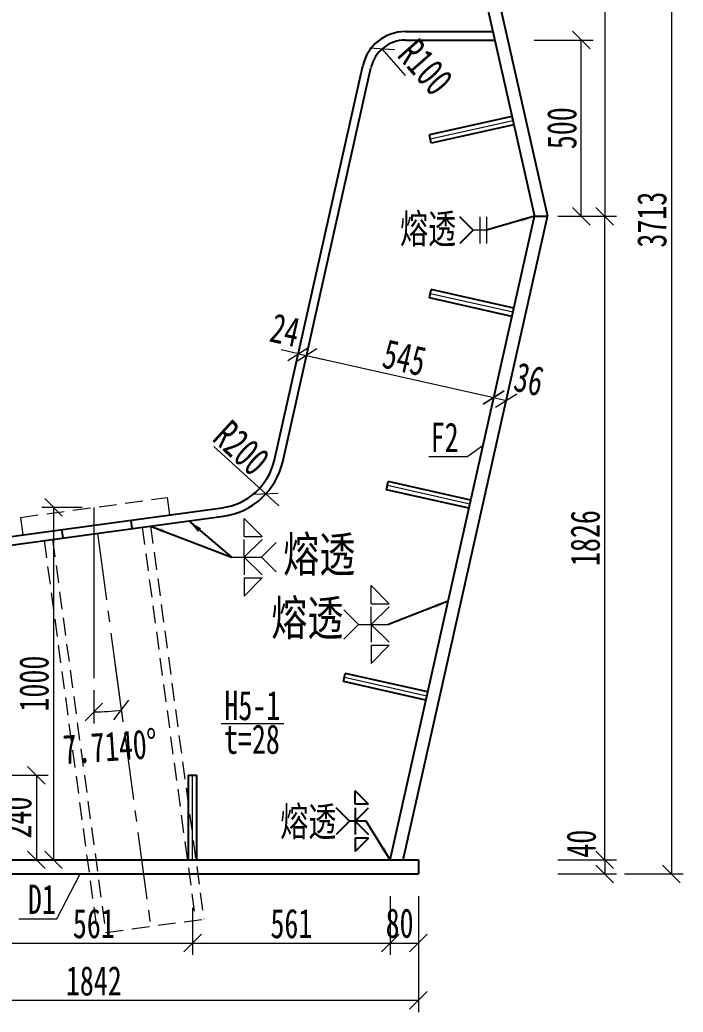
# Model space of a CAD drawing. Header units: millimetres. Extents: x -411717 to -116098, y 0 to 693159.
# Drawn here: x -162870 to -160988, y 310039 to 312855 of the extents above; entities that cross this region are included whole.
import ezdxf
from ezdxf.enums import TextEntityAlignment as Align

# ---------------------------------------------------------------- set-up
doc = ezdxf.new("R2010")
doc.units = ezdxf.units.MM
doc.header["$LTSCALE"] = 2
doc.header["$PDMODE"] = 3
doc.header["$PDSIZE"] = -10
doc.linetypes.add('CENTER2', pattern=[28.575, 19.05, -3.175, 3.175, -3.175])
doc.linetypes.add('DASHED', pattern=[0.75, 0.5, -0.25])
doc.layers.get('Defpoints').update_dxf_attribs({"color": 8, "lineweight": 9})
for name, color, linetype, lineweight in [('中心线', 7, 'CENTER2', 15), ('吊杆', 8, 'DASHED', 9), ('标注', 4, 'Continuous', 13), ('横隔板', 6, 'Continuous', 25), ('细实线', 4, 'Continuous', 15), ('钢板粗线', 1, 'Continuous', 25)]:
    doc.layers.add(name, color=color, linetype=linetype, lineweight=lineweight)
doc.layers.add('焊缝', color=7, linetype='Continuous')
doc.styles.add('111', font='仿宋_GB2312.ttf', dxfattribs={"width": 0.7})
doc.styles.add('SMEDI', font='仿宋_GB2312.ttf', dxfattribs={"width": 0.75})
doc.styles.get("Standard").update_dxf_attribs({"font": '仿宋_GB2312.ttf'})
doc.dimstyles.new('200', dxfattribs={"dimscale": 0, "dimtxt": 2.5, "dimasz": 1.5, "dimexe": 1, "dimexo": 1, "dimgap": 0.4, "dimtad": 1, "dimdec": 0, "dimdsep": 46, "dimtxsty": '111', "dimblk": 'OBLIQUE', "dimcen": 0, "dimclrd": 256, "dimclre": 256, "dimclrt": 256, "dimadec": 1, "dimazin": 2, "dimtfac": 1, "dimtdec": 0, "dimtmove": 2, "dimatfit": 3, "dimfxl": 4, "dimfxlon": 1, "dimtolj": 1, "dimlwd": -1, "dimlwe": -1, "dimarcsym": 0})
doc.dimstyles.new('MSteel_1.0_1.0', dxfattribs={"dimtxt": 3, "dimasz": 1.2, "dimexe": 1, "dimexo": 1, "dimgap": 1, "dimtad": 3, "dimtoh": 1, "dimdec": 0, "dimzin": 0, "dimdsep": 46, "dimtxsty": 'Standard', "dimblk": 'ARCHTICK', "dimcen": 0.09, "dimclrd": 3, "dimclre": 3, "dimadec": 0, "dimazin": 0, "dimtfac": 1, "dimtdec": 4, "dimtofl": 0, "dimtmove": 0, "dimatfit": 3, "dimfxl": 1, "dimtolj": 1, "dimtzin": 0, "dimarcsym": 0})

# ---------------------------------------------------------------- blocks, each defined once
blk = doc.blocks.new('_Oblique')
at = {"color": 0, "linetype": 'ByBlock', "lineweight": -2}
blk.add_line((-0.5, -0.5), (0.5, 0.5), dxfattribs=at)
blk = doc.blocks.new('*D1325')
at = {"layer": 'Defpoints', "color": 0, "transparency": 16777216}
for p in [(-162660, 311471.7), (-162660, 311471.7), (-162607.6, 311084.9), (-162660, 310986.7), (-162633.9, 310892)]:
    blk.add_point(p, dxfattribs=at)
at = {"layer": '标注', "transparency": 16777216}
for p, q in [((-162600, 311028.8), (-162577.6, 310863.6)), ((-162660, 310953.3), (-162660, 310858.1))]:
    blk.add_line(p, q, dxfattribs=at)
blk.add_arc((-162660, 311471.7), 580.3, 270, 277.714, dxfattribs=at)
at = {"layer": '标注', "transparency": 16777216, "xscale": 49.99999999999987, "yscale": 49.99999999999987, "zscale": 49.99999999999987}
for p, rotation in [((-162582.1, 310896.7), 7.713999999990264), ((-162660, 310891.4), 180.0000000000006)]:
    blk.add_blockref('_Oblique', p, dxfattribs=dict(at, rotation=rotation))
at = {"layer": '标注', "transparency": 16777216, "insert": (-162614.2, 310792.9), "char_height": 83.333, "attachment_point": 5, "rotation": 3.857, "style": '111'}
blk.add_mtext('\\A1;7.7140%%D', dxfattribs=at)
blk = doc.blocks.new('240-24')
at = {"layer": 'Defpoints'}
for p, q in [((0, 0), (-232.8, -58.2)), ((-2.9, 11.6), (2.9, -11.6))]:
    blk.add_line(p, q, dxfattribs=at)
at = {"layer": '钢板粗线'}
for p, q in [((-2.9, 11.6), (-235.7, -46.6)), ((2.9, -11.6), (-229.9, -69.9)), ((-235.7, -46.6), (-229.9, -69.9))]:
    blk.add_line(p, q, dxfattribs=at)
blk = doc.blocks.new('*D1373')
at = {"layer": 'Defpoints', "color": 0, "transparency": 16777216}
for p in [(-161410, 314797.8), (-161410, 312855.4), (-163910, 312485.7)]:
    blk.add_point(p, dxfattribs=at)
at = {"layer": '标注', "transparency": 16777216}
for p, q in [((-163910, 314664.4), (-163910, 314831.1)), ((-161410, 314664.4), (-161410, 314831.1)), ((-163910, 314797.8), (-161410, 314797.8))]:
    blk.add_line(p, q, dxfattribs=at)
at = {"layer": '标注', "transparency": 16777216, "xscale": 49.99999999999987, "yscale": 49.99999999999987, "zscale": 49.99999999999987, "rotation": 180}
blk.add_blockref('_Oblique', (-163910, 314797.8), dxfattribs=at)
at = {"layer": '标注', "transparency": 16777216, "xscale": 49.99999999999987, "yscale": 49.99999999999987, "zscale": 49.99999999999987}
blk.add_blockref('_Oblique', (-161410, 314797.8), dxfattribs=at)
at = {"layer": '标注', "transparency": 16777216, "insert": (-162660, 314852.8), "char_height": 83.33, "attachment_point": 5, "style": '111'}
blk.add_mtext('\\A1;2500', dxfattribs=at)
blk = doc.blocks.new('*D1383')
at = {"layer": 'Defpoints', "color": 0, "transparency": 16777216}
for p in [(-162940.3, 310368.7), (-162379.7, 310368.7), (-162379.7, 310235.4)]:
    blk.add_point(p, dxfattribs=at)
at = {"layer": '标注', "transparency": 16777216}
for p, q in [((-162940.3, 310335.4), (-162940.3, 310202)), ((-162379.7, 310335.4), (-162379.7, 310202)), ((-162940.3, 310235.4), (-162379.7, 310235.4))]:
    blk.add_line(p, q, dxfattribs=at)
at = {"layer": '标注', "transparency": 16777216, "xscale": 49.99999999999987, "yscale": 49.99999999999987, "zscale": 49.99999999999987, "rotation": 180}
blk.add_blockref('_Oblique', (-162940.3, 310235.4), dxfattribs=at)
at = {"layer": '标注', "transparency": 16777216, "xscale": 49.99999999999987, "yscale": 49.99999999999987, "zscale": 49.99999999999987}
blk.add_blockref('_Oblique', (-162379.7, 310235.4), dxfattribs=at)
at = {"layer": '标注', "transparency": 16777216, "insert": (-162660, 310290.4), "char_height": 83.33, "attachment_point": 5, "style": '111'}
blk.add_mtext('\\A1;561', dxfattribs=at)
blk = doc.blocks.new('*D1384')
at = {"layer": 'Defpoints', "color": 0, "transparency": 16777216}
for p in [(-161819, 310471.7), (-162379.7, 310368.7), (-161819, 310235.4)]:
    blk.add_point(p, dxfattribs=at)
at = {"layer": '标注', "transparency": 16777216}
for p, q in [((-161819, 310368.7), (-161819, 310202)), ((-162379.7, 310335.4), (-162379.7, 310202)), ((-162379.7, 310235.4), (-161819, 310235.4))]:
    blk.add_line(p, q, dxfattribs=at)
at = {"layer": '标注', "transparency": 16777216, "xscale": 49.99999999999987, "yscale": 49.99999999999987, "zscale": 49.99999999999987, "rotation": 180}
blk.add_blockref('_Oblique', (-162379.7, 310235.4), dxfattribs=at)
at = {"layer": '标注', "transparency": 16777216, "xscale": 49.99999999999987, "yscale": 49.99999999999987, "zscale": 49.99999999999987}
blk.add_blockref('_Oblique', (-161819, 310235.4), dxfattribs=at)
at = {"layer": '标注', "transparency": 16777216, "insert": (-162099.4, 310290.4), "char_height": 83.33, "attachment_point": 5, "style": '111'}
blk.add_mtext('\\A1;561', dxfattribs=at)
blk = doc.blocks.new('*D1385')
at = {"layer": 'Defpoints', "color": 0, "transparency": 16777216}
for p in [(-161819, 310471.7), (-161739, 310471.7), (-161739, 310235.4)]:
    blk.add_point(p, dxfattribs=at)
at = {"layer": '标注', "transparency": 16777216}
for p, q in [((-161819, 310368.7), (-161819, 310202)), ((-161739, 310368.7), (-161739, 310202)), ((-161819, 310235.4), (-161739, 310235.4))]:
    blk.add_line(p, q, dxfattribs=at)
at = {"layer": '标注', "transparency": 16777216, "xscale": 49.99999999999987, "yscale": 49.99999999999987, "zscale": 49.99999999999987, "rotation": 180}
blk.add_blockref('_Oblique', (-161819, 310235.4), dxfattribs=at)
at = {"layer": '标注', "transparency": 16777216, "xscale": 49.99999999999987, "yscale": 49.99999999999987, "zscale": 49.99999999999987}
blk.add_blockref('_Oblique', (-161739, 310235.4), dxfattribs=at)
at = {"layer": '标注', "transparency": 16777216, "insert": (-161792.4, 310291.6), "char_height": 83.33, "attachment_point": 5, "style": '111'}
blk.add_mtext('\\A1;80', dxfattribs=at)
blk = doc.blocks.new('*D1386')
at = {"layer": 'Defpoints', "color": 0, "transparency": 16777216}
for p in [(-163580.9, 310431.7), (-161739, 310431.7), (-163580.9, 310072.8)]:
    blk.add_point(p, dxfattribs=at)
at = {"layer": '标注', "transparency": 16777216}
for p, q in [((-163580.9, 310206.1), (-163580.9, 310039.4)), ((-161739, 310206.1), (-161739, 310039.4)), ((-161739, 310072.8), (-163580.9, 310072.8))]:
    blk.add_line(p, q, dxfattribs=at)
at = {"layer": '标注', "transparency": 16777216, "xscale": 49.99999999999987, "yscale": 49.99999999999987, "zscale": 49.99999999999987, "rotation": 180}
blk.add_blockref('_Oblique', (-163580.9, 310072.8), dxfattribs=at)
at = {"layer": '标注', "transparency": 16777216, "xscale": 49.99999999999987, "yscale": 49.99999999999987, "zscale": 49.99999999999987}
blk.add_blockref('_Oblique', (-161739, 310072.8), dxfattribs=at)
at = {"layer": '标注', "transparency": 16777216, "insert": (-162660, 310127.8), "char_height": 83.33, "attachment_point": 5, "style": '111'}
blk.add_mtext('\\A1;1842', dxfattribs=at)
blk = doc.blocks.new('_ArchTick')
at = {"color": 0, "linetype": 'ByBlock', "const_width": 0.15}
blk.add_lwpolyline([(-0.5, -0.5), (0.5, 0.5)], dxfattribs=at)
blk = doc.blocks.new('*D1392')
at = {"layer": 'Defpoints', "color": 0, "transparency": 16777216}
for p in [(-161842.2, 312772.6), (-161776, 312697.7)]:
    blk.add_point(p, dxfattribs=at)
at = {"layer": '标注', "transparency": 16777216}
blk.add_line((-161776, 312697.7), (-161842.2, 312772.6), dxfattribs=at)
at = {"layer": '标注', "transparency": 16777216, "xscale": 50.00000221247003, "yscale": 50.00000221247003, "zscale": 50.00000221247003, "rotation": 131.4461473683634}
blk.add_blockref('_Oblique', (-161842.2, 312772.6), dxfattribs=at)
at = {"layer": '标注', "transparency": 16777216, "insert": (-161719.2, 312720.8), "char_height": 83.33, "attachment_point": 5, "rotation": 311.4461, "style": '111'}
blk.add_mtext('\\A1;R100', dxfattribs=at)
blk = doc.blocks.new('*D1398')
at = {"layer": 'Defpoints', "color": 0, "transparency": 16777216}
for p in [(-161699, 314104.7), (-161699, 312297.7), (-161210.4, 312297.7)]:
    blk.add_point(p, dxfattribs=at)
at = {"layer": '标注', "transparency": 16777216}
for p, q in [((-161343.7, 314104.7), (-161177, 314104.7)), ((-161210.4, 314104.7), (-161210.4, 312297.7)), ((-161343.7, 312297.7), (-161177, 312297.7))]:
    blk.add_line(p, q, dxfattribs=at)
at = {"layer": '标注', "transparency": 16777216, "xscale": 50.00000221247003, "yscale": 50.00000221247003, "zscale": 50.00000221247003}
for p, rotation in [((-161210.4, 314104.7), 90), ((-161210.4, 312297.7), 270)]:
    blk.add_blockref('_Oblique', p, dxfattribs=dict(at, rotation=rotation))
at = {"layer": '标注', "transparency": 16777216, "insert": (-161265.4, 313201.2), "char_height": 83.33, "attachment_point": 5, "rotation": 90, "style": '111'}
blk.add_mtext('\\A1;1807', dxfattribs=at)
blk = doc.blocks.new('*D1393')
at = {"layer": 'Defpoints', "color": 0, "transparency": 16777216}
for p in [(-161699, 314144.7), (-161798.1, 310431.7), (-161021.2, 310431.7)]:
    blk.add_point(p, dxfattribs=at)
at = {"layer": '标注', "transparency": 16777216}
for p, q in [((-161154.5, 314144.7), (-160987.8, 314144.7)), ((-161021.2, 314144.7), (-161021.2, 310431.7)), ((-161154.5, 310431.7), (-160987.8, 310431.7))]:
    blk.add_line(p, q, dxfattribs=at)
at = {"layer": '标注', "transparency": 16777216, "xscale": 50.00000221247003, "yscale": 50.00000221247003, "zscale": 50.00000221247003}
for p, rotation in [((-161021.2, 314144.7), 90), ((-161021.2, 310431.7), 270)]:
    blk.add_blockref('_Oblique', p, dxfattribs=dict(at, rotation=rotation))
at = {"layer": '标注', "transparency": 16777216, "insert": (-161076.2, 312288.2), "char_height": 83.33, "attachment_point": 5, "rotation": 90, "style": '111'}
blk.add_mtext('\\A1;3713', dxfattribs=at)
blk = doc.blocks.new('*D1394')
at = {"layer": 'Defpoints', "color": 0, "transparency": 16777216}
for p in [(-161699, 310471.7), (-161699, 310431.7), (-161210.4, 310431.7)]:
    blk.add_point(p, dxfattribs=at)
at = {"layer": '标注', "transparency": 16777216}
for p, q in [((-161343.7, 310471.7), (-161177, 310471.7)), ((-161210.4, 310471.7), (-161210.4, 310431.7)), ((-161343.7, 310431.7), (-161177, 310431.7))]:
    blk.add_line(p, q, dxfattribs=at)
at = {"layer": '标注', "transparency": 16777216, "xscale": 50.00000221247003, "yscale": 50.00000221247003, "zscale": 50.00000221247003}
for p, rotation in [((-161210.4, 310471.7), 90), ((-161210.4, 310431.7), 270)]:
    blk.add_blockref('_Oblique', p, dxfattribs=dict(at, rotation=rotation))
at = {"layer": '标注', "transparency": 16777216, "insert": (-161276.7, 310517.4), "char_height": 83.33, "attachment_point": 5, "rotation": 90, "style": '111'}
blk.add_mtext('\\A1;40', dxfattribs=at)
blk = doc.blocks.new('*D1395')
at = {"layer": 'Defpoints', "color": 0, "transparency": 16777216}
for p in [(-161699, 312297.7), (-161210.4, 312297.7), (-161699, 310471.7)]:
    blk.add_point(p, dxfattribs=at)
at = {"layer": '标注', "transparency": 16777216}
for p, q in [((-161343.7, 312297.7), (-161177, 312297.7)), ((-161210.4, 310471.7), (-161210.4, 312297.7)), ((-161343.7, 310471.7), (-161177, 310471.7))]:
    blk.add_line(p, q, dxfattribs=at)
at = {"layer": '标注', "transparency": 16777216, "xscale": 50.00000221247003, "yscale": 50.00000221247003, "zscale": 50.00000221247003}
for p, rotation in [((-161210.4, 312297.7), 90), ((-161210.4, 310471.7), 270)]:
    blk.add_blockref('_Oblique', p, dxfattribs=dict(at, rotation=rotation))
at = {"layer": '标注', "transparency": 16777216, "insert": (-161265.4, 311384.7), "char_height": 83.33, "attachment_point": 5, "rotation": 90, "style": '111'}
blk.add_mtext('\\A1;1826', dxfattribs=at)
blk = doc.blocks.new('*D1396')
at = {"layer": 'Defpoints', "color": 0, "transparency": 16777216}
for p in [(-161485.4, 312797.7), (-161276.8, 312797.7), (-161373.1, 312297.7)]:
    blk.add_point(p, dxfattribs=at)
at = {"layer": '标注', "transparency": 16777216}
for p, q in [((-161410.1, 312797.7), (-161243.4, 312797.7)), ((-161276.8, 312297.7), (-161276.8, 312797.7)), ((-161339.7, 312297.7), (-161243.4, 312297.7))]:
    blk.add_line(p, q, dxfattribs=at)
at = {"layer": '标注', "transparency": 16777216, "xscale": 50.00000221247003, "yscale": 50.00000221247003, "zscale": 50.00000221247003}
for p, rotation in [((-161276.8, 312797.7), 90), ((-161276.8, 312297.7), 270)]:
    blk.add_blockref('_Oblique', p, dxfattribs=dict(at, rotation=rotation))
at = {"layer": '标注', "transparency": 16777216, "insert": (-161331.8, 312547.7), "char_height": 83.33, "attachment_point": 5, "rotation": 90, "style": '111'}
blk.add_mtext('\\A1;500', dxfattribs=at)
blk = doc.blocks.new('*D1412')
at = {"layer": 'Defpoints', "color": 0, "transparency": 16777216}
for p in [(-162056.7, 311902.4), (-162087.8, 311873.2), (-162064.4, 311867.9)]:
    blk.add_point(p, dxfattribs=at)
at = {"layer": '标注', "transparency": 16777216}
for p, q in [((-162080.5, 311905.7), (-162072.8, 311940.2)), ((-162057.1, 311900.4), (-162049.4, 311935)), ((-162080.1, 311907.7), (-162128.9, 311918.6)), ((-162080.1, 311907.7), (-162056.7, 311902.4)), ((-162056.7, 311902.4), (-162007.9, 311891.5))]:
    blk.add_line(p, q, dxfattribs=at)
at = {"layer": '标注', "transparency": 16777216, "xscale": 50.00000221247003, "yscale": 50.00000221247003, "zscale": 50.00000221247003}
for p, rotation in [((-162080.1, 311907.7), 347.372410023269), ((-162056.7, 311902.4), 167.372410023269)]:
    blk.add_blockref('_Oblique', p, dxfattribs=dict(at, rotation=rotation))
at = {"layer": '标注', "transparency": 16777216, "insert": (-162117.3, 311975.3), "char_height": 83.33, "attachment_point": 5, "rotation": 347.3724, "style": '111'}
blk.add_mtext('\\A1;24', dxfattribs=at)
blk = doc.blocks.new('*D1413')
at = {"layer": 'Defpoints', "color": 0, "transparency": 16777216}
for p in [(-162064.4, 311867.9), (-161525.2, 311783.4), (-161532.9, 311748.8)]:
    blk.add_point(p, dxfattribs=at)
at = {"layer": '标注', "transparency": 16777216}
for p, q in [((-162057.1, 311900.4), (-162049.4, 311935)), ((-162056.7, 311902.4), (-161525.2, 311783.4)), ((-161525.6, 311781.4), (-161517.9, 311815.9))]:
    blk.add_line(p, q, dxfattribs=at)
at = {"layer": '标注', "transparency": 16777216, "xscale": 50.00000221247003, "yscale": 50.00000221247003, "zscale": 50.00000221247003}
for p, rotation in [((-162056.7, 311902.4), 167.3724100232711), ((-161525.2, 311783.4), 347.3724100232711)]:
    blk.add_blockref('_Oblique', p, dxfattribs=dict(at, rotation=rotation))
at = {"layer": '标注', "transparency": 16777216, "insert": (-161778.9, 311896.6), "char_height": 83.33, "attachment_point": 5, "rotation": 347.3724, "style": '111'}
blk.add_mtext('\\A1;545', dxfattribs=at)
blk = doc.blocks.new('*D1414')
at = {"layer": 'Defpoints', "color": 0, "transparency": 16777216}
for p in [(-161490, 311775.5), (-161532.9, 311748.8), (-161497.8, 311741)]:
    blk.add_point(p, dxfattribs=at)
at = {"layer": '标注', "transparency": 16777216}
for p, q in [((-161525.6, 311781.4), (-161517.9, 311815.9)), ((-161490.5, 311773.5), (-161482.8, 311808)), ((-161525.2, 311783.4), (-161490, 311775.5))]:
    blk.add_line(p, q, dxfattribs=at)
at = {"layer": '标注', "transparency": 16777216, "xscale": 50.00000221247003, "yscale": 50.00000221247003, "zscale": 50.00000221247003}
for p, rotation in [((-161525.2, 311783.4), 167.3724110853861), ((-161490, 311775.5), 347.372411085386)]:
    blk.add_blockref('_Oblique', p, dxfattribs=dict(at, rotation=rotation))
at = {"layer": '标注', "transparency": 16777216, "insert": (-161425.3, 311835.4), "char_height": 83.33, "attachment_point": 5, "rotation": 347.3724, "style": '111'}
blk.add_mtext('\\A1;36', dxfattribs=at)
blk = doc.blocks.new('*D1416')
at = {"layer": 'Defpoints', "color": 0, "transparency": 16777216}
for p in [(-162319.3, 311645), (-162171.9, 311509.8)]:
    blk.add_point(p, dxfattribs=at)
at = {"layer": '标注', "transparency": 16777216}
for p, q in [((-162319.3, 311645), (-162171.9, 311509.8)), ((-162171.9, 311509.8), (-162135, 311476))]:
    blk.add_line(p, q, dxfattribs=at)
at = {"layer": '标注', "transparency": 16777216, "xscale": 50.00000221247003, "yscale": 50.00000221247003, "zscale": 50.00000221247003, "rotation": 137.4810574437616}
blk.add_blockref('_Oblique', (-162171.9, 311509.8), dxfattribs=at)
at = {"layer": '标注', "transparency": 16777216, "insert": (-162241.1, 311640.4), "char_height": 83.33, "attachment_point": 5, "rotation": 317.4811, "style": '111'}
blk.add_mtext('\\A1;R200', dxfattribs=at)
blk = doc.blocks.new('*D1417')
at = {"layer": 'Defpoints', "color": 0, "transparency": 16777216}
for p in [(-162660, 311471.7), (-162774.5, 310471.7), (-162616.1, 310471.7)]:
    blk.add_point(p, dxfattribs=at)
at = {"layer": '标注', "transparency": 16777216}
for p, q in [((-162693.3, 311471.7), (-162807.9, 311471.7)), ((-162774.5, 311471.7), (-162774.5, 310471.7)), ((-162649.5, 310471.7), (-162807.9, 310471.7))]:
    blk.add_line(p, q, dxfattribs=at)
at = {"layer": '标注', "transparency": 16777216, "xscale": 50.00000221247003, "yscale": 50.00000221247003, "zscale": 50.00000221247003}
for p, rotation in [((-162774.5, 311471.7), 90), ((-162774.5, 310471.7), 270)]:
    blk.add_blockref('_Oblique', p, dxfattribs=dict(at, rotation=rotation))
at = {"layer": '标注', "transparency": 16777216, "insert": (-162829.5, 310971.7), "char_height": 83.33, "attachment_point": 5, "rotation": 90, "style": '111'}
blk.add_mtext('\\A1;1000', dxfattribs=at)
blk = doc.blocks.new('*D1419')
at = {"layer": 'Defpoints', "color": 0, "transparency": 16777216}
for p in [(-162928.3, 310711.7), (-162928.3, 310471.7), (-162823.1, 310471.7)]:
    blk.add_point(p, dxfattribs=at)
at = {"layer": '标注', "transparency": 16777216}
for p, q in [((-162894.9, 310711.7), (-162789.8, 310711.7)), ((-162823.1, 310711.7), (-162823.1, 310471.7)), ((-162894.9, 310471.7), (-162789.8, 310471.7))]:
    blk.add_line(p, q, dxfattribs=at)
at = {"layer": '标注', "transparency": 16777216, "xscale": 50.00000221247003, "yscale": 50.00000221247003, "zscale": 50.00000221247003}
for p, rotation in [((-162823.1, 310711.7), 90), ((-162823.1, 310471.7), 270)]:
    blk.add_blockref('_Oblique', p, dxfattribs=dict(at, rotation=rotation))
at = {"layer": '标注', "transparency": 16777216, "insert": (-162878.1, 310591.7), "char_height": 83.33, "attachment_point": 5, "rotation": 90, "style": '111'}
blk.add_mtext('\\A1;240', dxfattribs=at)

msp = doc.modelspace()

# ---------------------------------------------------------------- linework, layer by layer
at = {"layer": '中心线', "ltscale": 5}
msp.add_line((-162650, 311398.3), (-162499, 310283), dxfattribs=at)
at = {"layer": '吊杆', "ltscale": 50}
for p, q in [((-162868.1, 311443.5), (-162451.9, 311499.8)), ((-162451.9, 311499.8), (-162445.2, 311450.3)), ((-162868.1, 311443.5), (-162861.4, 311393.9)), ((-162861.4, 311393.9), (-162445.2, 311450.3)), ((-162522.7, 311415.6), (-162371.6, 310300.3)), ((-162498.9, 311418.8), (-162347.8, 310303.5)), ((-162801.1, 311377.9), (-162650.1, 310262.5)), ((-162777.4, 311381.1), (-162626.3, 310265.8)), ((-162626.3, 310265.8), (-162347.8, 310303.5))]:
    msp.add_line(p, q, dxfattribs=at)
at = {"layer": '标注'}
for p, q in [((-161564.3, 312295.8), (-161564.3, 312220.2)), ((-161545.7, 312295.8), (-161545.7, 312220.2)), ((-161545.7, 312258), (-161584.1, 312258)), ((-161601.7, 311615.1), (-161555.5, 311647.9)), ((-162660, 311471.7), (-162660, 310986.7))]:
    msp.add_line(p, q, dxfattribs=at)
at = {"layer": '横隔板', "color": 5}
for p, q in [((-161815.9, 314104.7), (-161410, 312297.7)), ((-161779, 314104.7), (-161373.1, 312297.7)), ((-162147.6, 311606.5), (-161897, 312724.8)), ((-162124.1, 311601.2), (-161873.6, 312719.5)), ((-161819, 310471.7), (-161410, 312297.7)), ((-161782.1, 310471.7), (-161373.1, 312297.6)), ((-162967.3, 311379.6), (-162296, 311470.5)), ((-162963.6, 311355.8), (-162292.5, 311446.8)), ((-163580.9, 310471.7), (-161739, 310471.7)), ((-163580.9, 310431.7), (-161739, 310431.7))]:
    msp.add_line(p, q, dxfattribs=at)
at = {"layer": '焊缝', "color": 4}
for p, q in [((-161584.1, 312258), (-161621.9, 312295.8)), ((-161584.1, 312258), (-161621.9, 312220.2)), ((-161880.5, 310629.9), (-161918.3, 310667.7)), ((-161918.3, 310629.9), (-161918.3, 310667.7)), ((-161934.3, 310581.3), (-161972.1, 310619.1)), ((-161880.5, 310629.9), (-161918.3, 310629.9)), ((-161918.3, 310619.1), (-161918.3, 310543.5)), ((-161918.3, 310581.3), (-161880.5, 310619.1)), ((-161934.3, 310581.3), (-161972.1, 310543.5)), ((-161887.4, 310581.3), (-161934.3, 310581.3)), ((-161918.3, 310581.3), (-161880.5, 310543.5)), ((-161880.5, 310532.7), (-161918.3, 310532.7)), ((-161918.3, 310532.7), (-161918.3, 310494.9)), ((-161880.5, 310532.7), (-161918.3, 310494.9))]:
    msp.add_line(p, q, dxfattribs=at)
at = {"layer": '细实线'}
for p, q in [((-161601.7, 311615.1), (-161709, 311615.1)), ((-162233.9, 311389.3), (-162233.9, 311440.6)), ((-162182.6, 311389.3), (-162233.9, 311440.6)), ((-162233.9, 311389.3), (-162182.6, 311389.3)), ((-162233.9, 311330.4), (-162233.9, 311380.7)), ((-162233.9, 311330.4), (-162182.6, 311380.7)), ((-162184.7, 311330.4), (-162143, 311372.1)), ((-162269.8, 311330.4), (-162184.7, 311330.4)), ((-162233.9, 311330.4), (-162233.9, 311280.2)), ((-162233.9, 311330.4), (-162182.6, 311280.2)), ((-162184.7, 311330.4), (-162143, 311288.8)), ((-162233.9, 311271.5), (-162233.9, 311220.2)), ((-162233.9, 311271.5), (-162182.6, 311271.5)), ((-162182.6, 311271.5), (-162233.9, 311220.2)), ((-161873.2, 311198.4), (-161873.2, 311249.7)), ((-161821.9, 311198.4), (-161873.2, 311249.7)), ((-161909.1, 311139.5), (-161950.7, 311181.1)), ((-161873.2, 311198.4), (-161821.9, 311198.4)), ((-161873.2, 311139.5), (-161873.2, 311189.7)), ((-161873.2, 311139.5), (-161821.9, 311189.7)), ((-161909.1, 311139.5), (-161950.7, 311097.8)), ((-161909.1, 311139.5), (-161823.9, 311139.5)), ((-161873.2, 311139.5), (-161873.2, 311089.2)), ((-161873.2, 311139.5), (-161821.9, 311089.2)), ((-161873.2, 311080.6), (-161873.2, 311029.2)), ((-161873.2, 311080.6), (-161821.9, 311080.6)), ((-161821.9, 311080.6), (-161873.2, 311029.2)), ((-162299.1, 310858.8), (-162120.6, 310858.8)), ((-162765.4, 310304), (-162698.4, 310431.7)), ((-162872.7, 310304), (-162765.4, 310304))]:
    msp.add_line(p, q, dxfattribs=at)
at = {"layer": '钢板粗线'}
for p, q in [((-161776, 312821.7), (-161527.7, 312821.7)), ((-161776, 312797.7), (-161522.3, 312797.7)), ((-161410, 312297.7), (-161373.1, 312297.7)), ((-162555.1, 311435.4), (-162551.9, 311411.6)), ((-162751.4, 311408.8), (-162748.1, 311385)), ((-161739, 310471.7), (-161739, 310431.7))]:
    msp.add_line(p, q, dxfattribs=at)
for centre, radius, start, end in [((-161776, 312697.7), 124, 90, 167.3724), ((-161776, 312697.7), 100, 90, 167.3724), ((-162319.3, 311645), 176, 277.714, 347.3724), ((-162319.3, 311645), 200, 277.714, 347.3724)]:
    msp.add_arc(centre, radius, start, end, dxfattribs=at)

# ---------------------------------------------------------------- block references
at = {"layer": '标注', "xscale": -1}
for p, rotation in [((-161470.9, 312569.1), 206.6330363984433), ((-161471, 312025.4), 181.3449358697772), ((-161592.9, 311480.9), 181.3449358697772), ((-161714.9, 310936.4), 181.3449358697772), ((-162379.7, 310471.7), 104.0362434678302)]:
    msp.add_blockref('240-24', p, dxfattribs=dict(at, rotation=rotation))

# ---------------------------------------------------------------- texts
at = {"layer": '细实线', "width": 0.7}
for s, p in [('熔透', (-161791.2, 312220.9)), ('F2', (-161704.2, 311629.2)), ('H5-1', (-162289.6, 310868.1)), ('t=28', (-162290.9, 310772.5)), ('熔透', (-162131.1, 310538.7)), ('D1', (-162847.1, 310318.1))]:
    msp.add_text(s, height=83.33, dxfattribs=at).set_placement(p)
at = {"layer": '细实线', "style": 'SMEDI', "width": 0.75}
for p in [(-162122.7, 311338.7), (-162156.6, 311158.4)]:
    msp.add_text('熔透', height=100, dxfattribs=at).set_placement(p, align=Align.MIDDLE_LEFT)

# ---------------------------------------------------------------- dimensions: what is measured, and where the dimension line sits
at = {"layer": '标注'}
for base, p1, p2, override, picture, middle in [((-161410, 314797.8), (-163910, 312485.7), (-161410, 312855.4), {"dimscale": 33.333333, "dimarcsym": 1}, '*D1373', (-162660, 314852.8)), ((-161819, 310235.4), (-162379.7, 310368.7), (-161819, 310471.7), {"dimscale": 33.333333, "dimarcsym": 1}, '*D1384', (-162099.4, 310290.4)), ((-163580.9, 310072.8), (-161739, 310431.7), (-163580.9, 310431.7), {"dimscale": 33.333333, "dimadec": 3, "dimarcsym": 1}, '*D1386', (-162660, 310127.8)), ((-162379.7, 310235.4), (-162940.3, 310368.7), (-162379.7, 310368.7), {"dimscale": 33.333333, "dimarcsym": 1}, '*D1383', (-162660, 310290.4))]:
    dim = msp.add_linear_dim(base=base, p1=p1, p2=p2, dimstyle='200', override=override, dxfattribs=at)
    dim.commit()
    dim.dimension.update_dxf_attribs({"geometry": picture, "text_midpoint": middle})
for base, p1, p2, angle, picture, middle in [((-161021.2, 310431.7), (-161699, 314144.7), (-161798.1, 310431.7), 90, '*D1393', (-161076.2, 312288.2)), ((-161210.4, 312297.7), (-161699, 314104.7), (-161699, 312297.7), 90, '*D1398', (-161265.4, 313201.2)), ((-161276.8, 312797.7), (-161373.1, 312297.7), (-161485.4, 312797.7), 90, '*D1396', (-161331.8, 312547.7)), ((-161210.4, 312297.7), (-161699, 310471.7), (-161699, 312297.7), 270, '*D1395', (-161265.4, 311384.7)), ((-162774.5, 310471.7), (-162660, 311471.7), (-162616.1, 310471.7), 90, '*D1417', (-162829.5, 310971.7)), ((-162823.1, 310471.7), (-162928.3, 310711.7), (-162928.3, 310471.7), 90, '*D1419', (-162878.1, 310591.7))]:
    dim = msp.add_linear_dim(base=base, p1=p1, p2=p2, angle=angle, dimstyle='200', override={"dimscale": 33.333335, "dimadec": 3, "dimarcsym": 1}, dxfattribs=at)
    dim.commit()
    dim.dimension.update_dxf_attribs({"geometry": picture, "text_midpoint": middle})
for center, mpoint, picture, middle in [((-161776, 312697.7), (-161842.2, 312772.6), '*D1392', (-161719.2, 312720.8)), ((-162319.3, 311645), (-162171.9, 311509.8), '*D1416', (-162241.1, 311640.4))]:
    dim = msp.add_radius_dim(center=center, mpoint=mpoint, dimstyle='200', override={"dimscale": 33.333335, "dimadec": 3, "dimarcsym": 1}, dxfattribs=at)
    dim.commit()
    dim.dimension.update_dxf_attribs({"geometry": picture, "text_midpoint": middle, "dimtype": 164})
for base, p1, p2, angle, picture, middle, dimtype in [((-162056.7, 311902.4), (-162087.8, 311873.2), (-162064.4, 311867.9), 347.3724, '*D1412', (-162117.3, 311975.3), 161), ((-161490, 311775.5), (-161532.9, 311748.8), (-161497.8, 311741), 347.3724, '*D1414', (-161425.3, 311835.4), 161), ((-161210.4, 310431.7), (-161699, 310471.7), (-161699, 310431.7), 270, '*D1394', (-161276.7, 310517.4), 160)]:
    dim = msp.add_linear_dim(base=base, p1=p1, p2=p2, angle=angle, dimstyle='200', override={"dimscale": 33.333335, "dimadec": 3, "dimarcsym": 1}, dxfattribs=at)
    dim.commit()
    dim.dimension.update_dxf_attribs({"geometry": picture, "text_midpoint": middle, "dimtype": dimtype})
dim = msp.add_aligned_dim(p1=(-162064.4, 311867.9), p2=(-161532.9, 311748.8), distance=35.4, dimstyle='200', override={"dimscale": 33.333335, "dimadec": 3, "dimarcsym": 1}, dxfattribs=at)
dim.commit()
dim.dimension.update_dxf_attribs({"geometry": '*D1413', "text_midpoint": (-161778.9, 311896.6)})
dim = msp.add_angular_dim_2l(base=(-162633.9, 310892), line1=((-162660, 311471.7), (-162607.6, 311084.9)), line2=((-162660, 311471.7), (-162660, 310986.7)), text='7.7140%%D', dimstyle='200', override={"dimscale": 33.333333, "dimadec": 3, "dimarcsym": 1}, dxfattribs=at)
dim.commit()
dim.dimension.update_dxf_attribs({"geometry": '*D1325', "text_midpoint": (-162614.2, 310792.9)})
dim = msp.add_linear_dim(base=(-161739, 310235.4), p1=(-161819, 310471.7), p2=(-161739, 310471.7), dimstyle='200', override={"dimscale": 33.333333, "dimarcsym": 1}, dxfattribs=at)
dim.commit()
dim.dimension.update_dxf_attribs({"geometry": '*D1385', "text_midpoint": (-161792.4, 310291.6), "dimtype": 160})

# ---------------------------------------------------------------- leaders
at = {"layer": '细实线'}
for points in [[(-161410, 312297.7), (-161545.7, 312258)], [(-162390.5, 311433.2), (-162269.8, 311330.4)], [(-162498.9, 311418.8), (-162269.8, 311330.4)], [(-161654.6, 311205.9), (-161823.9, 311139.5)], [(-161819, 310471.7), (-161887.4, 310581.3)]]:
    msp.add_leader(points, dimstyle='MSteel_1.0_1.0', override={"dimscale": 33.333333, "dimclrd": 256}, dxfattribs=at)

doc.saveas('drawing.dxf')
